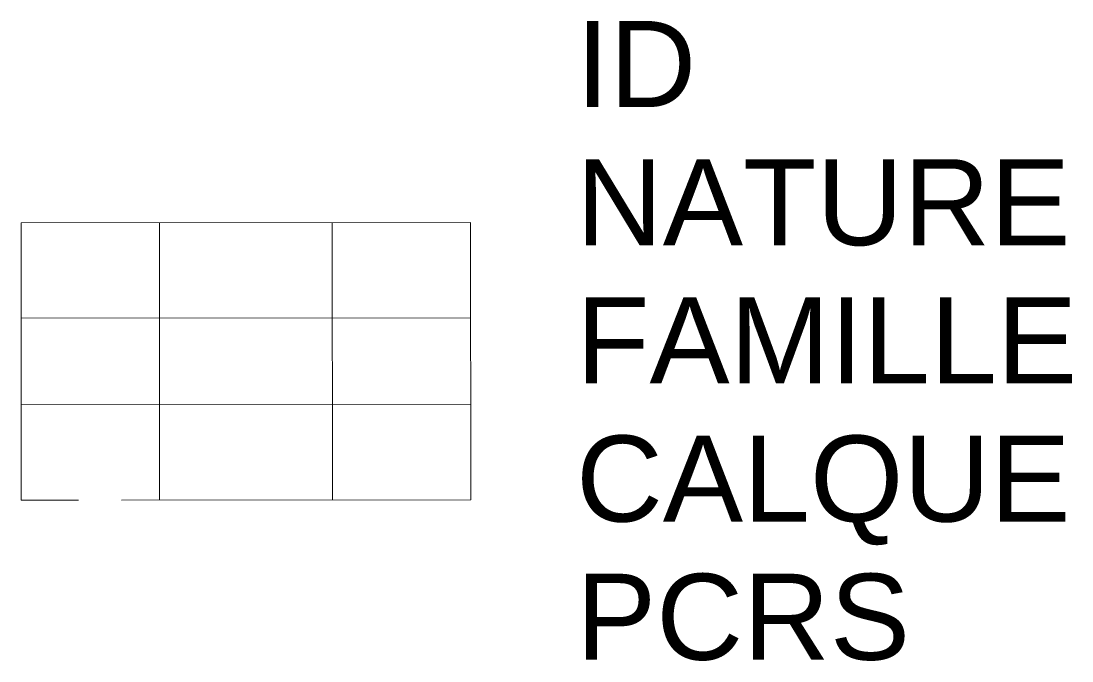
# Model space of a CAD drawing. Header units: metres. Extents: x 0 to 2.44, y -0.37 to 1.11.
import ezdxf

# ---------------------------------------------------------------- set-up
doc = ezdxf.new("R2010")
doc.units = ezdxf.units.M
doc.linetypes.add('Socle_Continu', pattern=[2.5, 2.5, 0])
doc.layers.add('BATIM_SCS', color=7, linetype='Socle_Continu', lineweight=13, true_color=0xdf7fff)
doc.styles.get("Standard").update_dxf_attribs({"font": 'arial.ttf'})

msp = doc.modelspace()

# ---------------------------------------------------------------- linework, layer by layer
at = {"layer": 'BATIM_SCS', "linetype": 'Socle_Continu'}
for p, q in [((0.321, 0.6446), (0.3215, 0.0002)), ((0.7229, 0.0006), (0.7224, 0.645)), ((1.0441, 0.4237), (-0.0003, 0.4229)), ((-0.0002, 0.2215), (1.0442, 0.2224))]:
    msp.add_line(p, q, dxfattribs=at)
at = {"layer": 'BATIM_SCS', "linetype": 'Socle_Continu', "flags": 128}
msp.add_lwpolyline([(-0.0005, 0.6444), (1.0439, 0.6452), (1.0444, 0.0008), (0, 0)], close=True, dxfattribs=at)

# ---------------------------------------------------------------- texts
at = {"layer": 'BATIM_SCS', "linetype": 'Socle_Continu', "flags": 9}
for tag, p, s in [('ID', (1.289, 0.9139), 'RP_1129'), ('NATURE', (1.289, 0.5926), 'Ventilation rectangle'), ('FAMILLE', (1.289, 0.2713), 'Bâti'), ('CALQUE', (1.289, -0.05), 'BATIM_SCS'), ('PCRS', (1.289, -0.3713), 'HabillageSymbole')]:
    msp.add_attdef(tag, p, s, height=0.2, dxfattribs=at)

doc.saveas('drawing.dxf')
